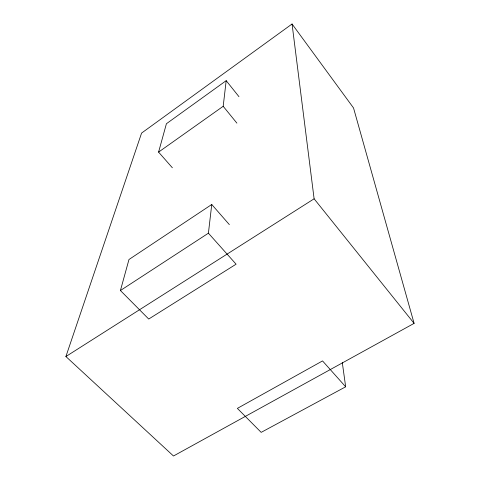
<?xml version="1.0" encoding="UTF-8"?>
<svg xmlns="http://www.w3.org/2000/svg" width="480" height="480" viewBox="0 0 480 480"><rect width="100%" height="100%" fill="white"/><g stroke="black" fill="none" stroke-linecap="round" stroke-linejoin="round"><path stroke-width="0.72" d="M208.41 233.19L211.752 204.486L128.976 259.506L120.42 290.526L148.716 319.038L236.1 264.186L208.41 233.19L120.42 290.526M236.892 123.138L223.194 106.29L226.182 80.664L166.41 123.732L158.586 152.1L172.368 167.778M65.898 356.532L141.582 133.08L292.056 24L353.532 107.964L414.102 323.37L173.49 456L65.898 356.532L314.112 198.804L292.056 24M158.586 152.1L223.194 106.29M345.666 386.802L261.174 432.372L237.372 408.384L322.542 360.918L345.666 386.802L342.282 362.478M211.752 204.486L229.35 224.616M314.112 198.804L414.102 323.37M226.182 80.664L238.962 96.672"/></g></svg>
